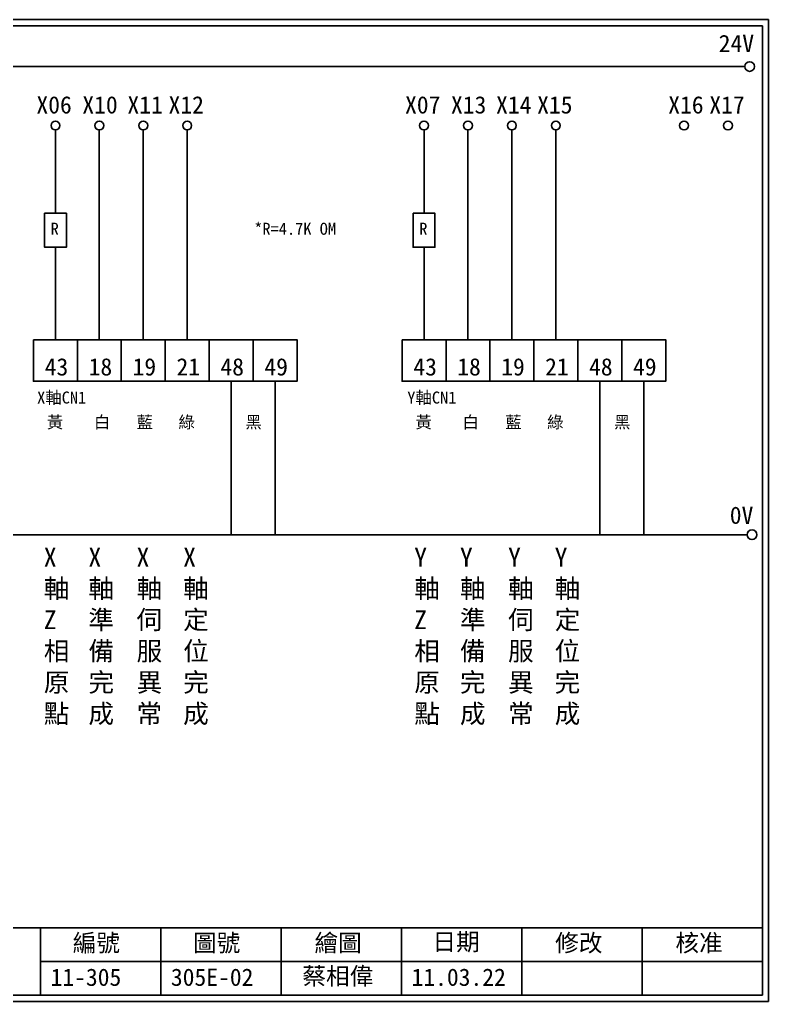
# Model space of a CAD drawing. Extents: x 278 to 565, y 282 to 486.
# Drawn here: x 409.4 to 565, y 281.7 to 485.6 of the extents above; entities that cross this region are included whole.
import ezdxf

# ---------------------------------------------------------------- set-up
doc = ezdxf.new("R2010")
doc.units = 0
doc.layers.get('0').update_dxf_attribs({"linetype": 'CONTINUOUS'})
doc.layers.add('圖框層', color=7, linetype='CONTINUOUS')
doc.layers.add('標尺寸層', color=3, linetype='CONTINUOUS')
doc.styles.add('CNS', font='romanc.shx', dxfattribs={"bigfont": 'chineset.shx'})
doc.styles.add('STSL', font='KAIU.TTF')

msp = doc.modelspace()

# ---------------------------------------------------------------- linework, layer by layer
for centre in [(561.11, 475.88), (561.6, 378.61)]:
    msp.add_circle(centre, 1)
at = {"layer": '圖框層', "color": 7}
for p, q in [((565, 485.62), (278, 485.62)), ((565, 281.66), (565, 485.62)), ((563.75, 484.37), (279.25, 484.37)), ((563.75, 282.91), (563.75, 484.37)), ((279.25, 296.91), (563.75, 296.91)), ((413.75, 282.91), (413.75, 296.91)), ((438.75, 282.91), (438.75, 296.91)), ((463.75, 282.91), (463.75, 296.91)), ((488.75, 282.91), (488.75, 296.91)), ((513.75, 282.91), (513.75, 296.91)), ((538.75, 282.91), (538.75, 296.91)), ((413.75, 289.91), (563.75, 289.91)), ((278, 281.66), (565, 281.66)), ((279.25, 282.91), (563.75, 282.91))]:
    msp.add_line(p, q, dxfattribs=at)
at = {"layer": '標尺寸層', "color": 7}
for p, q in [((282.52, 475.88), (560.11, 475.88)), ((416.87, 445.41), (416.87, 462.7)), ((425.99, 419.11), (425.99, 462.7)), ((435.12, 419.11), (435.12, 462.7)), ((444.25, 419.11), (444.25, 462.7)), ((493.45, 445.41), (493.45, 462.7)), ((502.58, 419.11), (502.58, 462.7)), ((511.71, 419.11), (511.71, 462.7)), ((520.84, 419.11), (520.84, 462.7)), ((416.87, 419.11), (416.87, 438.35)), ((493.45, 419.11), (493.45, 438.35)), ((453.38, 410.5), (453.38, 378.61)), ((462.5, 410.5), (462.5, 378.61)), ((529.97, 410.5), (529.97, 378.61)), ((539.09, 410.5), (539.09, 378.61)), ((282.73, 378.61), (560.6, 378.61))]:
    msp.add_line(p, q, dxfattribs=at)
for points in [[(414.6, 445.41), (419.14, 445.41), (419.14, 438.35), (414.6, 438.35)], [(491.18, 445.41), (495.73, 445.41), (495.73, 438.35), (491.18, 438.35)], [(412.3, 419.11), (421.43, 419.11), (421.43, 410.5), (412.3, 410.5)], [(421.43, 419.11), (430.56, 419.11), (430.56, 410.5), (421.43, 410.5)], [(430.56, 419.11), (439.69, 419.11), (439.69, 410.5), (430.56, 410.5)], [(439.69, 419.11), (448.81, 419.11), (448.81, 410.5), (439.69, 410.5)], [(448.81, 419.11), (457.94, 419.11), (457.94, 410.5), (448.81, 410.5)], [(457.94, 419.11), (467.07, 419.11), (467.07, 410.5), (457.94, 410.5)], [(488.89, 419.11), (498.02, 419.11), (498.02, 410.5), (488.89, 410.5)], [(498.02, 419.11), (507.15, 419.11), (507.15, 410.5), (498.02, 410.5)], [(507.15, 419.11), (516.27, 419.11), (516.27, 410.5), (507.15, 410.5)], [(516.27, 419.11), (525.4, 419.11), (525.4, 410.5), (516.27, 410.5)], [(525.4, 419.11), (534.53, 419.11), (534.53, 410.5), (525.4, 410.5)], [(534.53, 419.11), (543.66, 419.11), (543.66, 410.5), (534.53, 410.5)]]:
    msp.add_lwpolyline(points, close=True, dxfattribs=at)
for centre in [(416.87, 463.62), (425.99, 463.62), (435.12, 463.62), (444.25, 463.62), (493.45, 463.62), (502.58, 463.62), (511.71, 463.62), (520.84, 463.62), (547.48, 463.62), (556.61, 463.62)]:
    msp.add_circle(centre, 0.92, dxfattribs=at)

# ---------------------------------------------------------------- texts
at = {"layer": '圖框層', "color": 4, "style": 'STSL'}
for s, height, p in [('24V', 3.6, (554.68, 478.87)), ('X06', 3.6, (412.92, 466.12)), ('X10', 3.6, (422.46, 466.12)), ('X11', 3.6, (431.83, 466.12)), ('X12', 3.6, (440.37, 466.12)), ('X07', 3.6, (489.51, 466.12)), ('X13', 3.6, (499.05, 466.12)), ('X14', 3.6, (508.42, 466.12)), ('X15', 3.6, (516.96, 466.12)), ('X16', 3.6, (544.19, 466.12)), ('X17', 3.6, (552.73, 466.12)), ('R', 2.5, (415.87, 440.93)), ('*R=4.7K OM', 2.5, (458.17, 440.92)), ('R', 2.5, (492.46, 440.93)), ('X軸CN1', 2.5, (413.06, 405.86)), ('Y軸CN1', 2.5, (489.97, 405.86)), ('黃', 2.5, (415.07, 400.74)), ('白', 2.5, (424.85, 400.74)), ('藍', 2.5, (433.72, 400.74)), ('綠', 2.5, (442.45, 400.74)), ('黑', 2.5, (456.33, 400.74)), ('黃', 2.5, (491.66, 400.74)), ('白', 2.5, (501.44, 400.74)), ('藍', 2.5, (510.31, 400.74)), ('綠', 2.5, (519.04, 400.74)), ('黑', 2.5, (532.92, 400.74)), ('0V', 3.6, (556.98, 380.86)), ('編號', 3.6, (420.46, 291.99)), ('圖號', 3.6, (445.46, 291.99)), ('繪圖', 3.6, (470.69, 292)), ('日期', 3.6, (495.21, 292.24)), ('修改', 3.6, (520.69, 292)), ('核准', 3.6, (545.69, 292)), ('11-305', 3.6, (415.86, 284.88)), ('305E-02', 3.6, (440.86, 284.88)), ('蔡相偉', 3.6, (468.18, 285.12)), ('11.03.22', 3.6, (490.86, 284.88))]:
    msp.add_text(s, height=height, dxfattribs=at).set_placement(p)
at = {"layer": '圖框層', "color": 7, "style": 'STSL'}
for s, p in [('43', (414.64, 411.69)), ('18', (423.77, 411.69)), ('19', (432.9, 411.69)), ('21', (442.02, 411.69)), ('48', (451.15, 411.69)), ('49', (460.28, 411.69)), ('43', (491.23, 411.69)), ('18', (500.36, 411.69)), ('19', (509.49, 411.69)), ('21', (518.61, 411.69)), ('48', (527.74, 411.69)), ('49', (536.87, 411.69))]:
    msp.add_text(s, height=3.6, dxfattribs=at).set_placement(p)
at = {"layer": '標尺寸層', "color": 7, "char_height": 3.9, "width": 4.9608, "attachment_point": 1, "style": 'CNS'}
for s, insert in [('{\\fDFKai-SB|b0|i0|c136|p65;X軸Z相原點}', (414.45, 375.89)), ('{\\fDFKai-SB|b0|i0|c136|p65;X軸準備完成}', (423.73, 375.89)), ('{\\fDFKai-SB|b0|i0|c136|p65;X軸伺服異常}', (433.73, 375.89)), ('{\\fDFKai-SB|b0|i0|c136|p65;X軸定位完成}', (443.41, 375.89)), ('{\\fDFKai-SB|b0|i0|c136|p65;Y\\P軸Z相原點}', (491.42, 375.89)), ('{\\fDFKai-SB|b0|i0|c136|p65;Y軸準備完成}', (500.92, 375.89)), ('{\\fDFKai-SB|b0|i0|c136|p65;Y軸伺服異常}', (510.92, 375.89)), ('{\\fDFKai-SB|b0|i0|c136|p65;Y軸定位完成}', (520.6, 375.89))]:
    msp.add_mtext(s, dxfattribs=dict(at, insert=insert))

doc.saveas('drawing.dxf')
